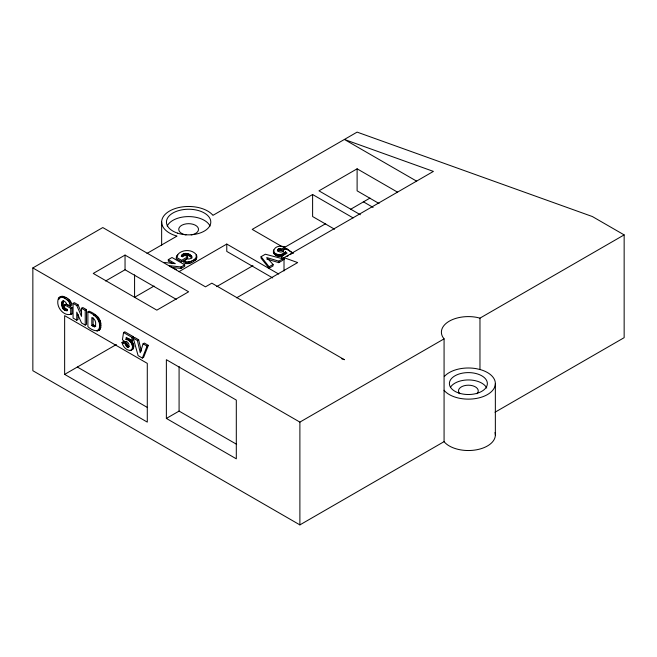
<?xml version="1.0" encoding="UTF-8"?>
<svg xmlns="http://www.w3.org/2000/svg" width="657" height="657" viewBox="0 0 657 657"><rect width="100%" height="100%" fill="white"/><g stroke="black" fill="none" stroke-linecap="round" stroke-linejoin="round"><path stroke-width="0.99" d="M284.005 270.971L284.029 257.675L433.406 171.403L344.391 139.456L416.661 181.176M61.701 304.109L62.128 301.67L63.737 300.536C61.865 303.706 63.294 309.036 67.17 310.005L65.281 310.547L62.9 308.659L61.701 304.109L62.965 303.37M191.852 256.723C191.655 258.842 188.699 259.367 186.982 258.85L183.87 261.429L183.87 262.899C190.185 266.356 202.389 257.511 193.675 252.337C187.803 248.543 176.864 250.933 176.191 258.669L181.619 261.798L187.688 258.291L187.688 256.821L185.044 255.294L182.416 256.813L181.217 256.123C183.147 251.45 192.123 253.249 191.852 258.185M97.844 330.8C103.387 323.638 95.38 313.841 87.89 311.944L87.89 326.628C91.487 330.446 101.556 334.142 100.866 325.256C101.334 318.185 94.986 313.619 89.163 311.204L87.89 311.944M121.972 342.494C122.777 346.551 126.793 351.142 131.195 350.337C134.677 346.559 130.628 339.809 125.955 339.373L126.251 337.345L131.934 340.622L133.207 339.891L133.207 336.63L124.822 331.793L123.549 332.524L122.432 339.776L125.438 342.01L126.218 341.697C128.624 341.96 129.7 345.311 128.509 347.192L126.67 346.65L125.544 344.104L121.972 342.494L123.245 341.755L126.817 343.373L127.425 345.229L129.232 346.625L127.959 347.364M131.195 350.337C136.779 347.652 132.344 338.913 127.22 338.634L125.955 339.373M292.595 253.175L286.879 248.584L283.438 250.071L283.315 250.9C281.886 252.855 278.453 252.116 277.418 250.136L278.806 248.822L281.574 249.118L284.752 246.827L284.752 248.297L281.574 250.588L279.66 250.177L277.541 251.048M283.315 252.37L283.438 250.071M196.591 258.488L196.681 255.614M284.21 259.49L281.393 257.864L281.393 256.394L287.068 253.109L285.467 251.836L285.467 253.306C272.458 263.786 267.793 242.507 284.752 246.827M273.353 252.362L273.616 249.898M62.464 301.267C64.402 300.38 66.341 302.68 66.743 304.421L70.537 305.825L71.81 305.094C71.687 297.884 57.816 291.765 57.759 301.883C57.405 308.864 64.953 317.142 71.983 313.857L71.983 307.599L65.914 304.092L64.641 304.823L64.641 307.878L67.269 309.398L67.269 310.777L65.897 310.736M59.245 299.025L60.945 296.512M133.289 338.15L138.093 355.609L142.347 358.065L143.62 357.334L148.342 345.377L144.359 343.069L143.086 343.808L140.261 352.743L137.395 340.523L133.289 338.15L134.562 337.419L138.668 339.784L141.312 351.068M142.347 358.065L147.069 346.108L148.342 345.377M183.87 261.429C188.362 262.997 194.127 261.075 196.591 257.018M273.353 250.892C274.872 255.803 282.748 255.663 285.467 251.836M191.672 256.23L191.672 257.7C189.413 254.982 184.666 253.618 181.94 256.427L181.94 254.957M495.008 412.235L624.15 337.673L624.15 234.894L479.971 318.136L476.711 317.356A26.978 15.571 0 0 0 449.306 321.158A26.978 15.571 0 0 0 442.719 336.984L444.075 338.864L444.075 441.644L299.888 524.886L32.85 370.712L32.85 267.933L102.788 227.552L205.477 286.838L211.833 283.167L344.391 359.699L341.517 358.665M125.044 255.08L93.253 273.435L156.834 310.145L188.625 291.79L125.044 255.08L125.044 269.764L176.257 299.337M59.097 297.637L61.627 296.282M58.621 298.196L59.894 297.465M59.68 297.243L62.407 296.217M58.243 298.91L59.516 298.179M61.134 296.948L63.105 296.315M61.832 297.046L62.653 297.293L63.918 296.562M62.653 297.293L64.616 298.245L65.881 297.514M62.128 301.67L63.401 300.939M64.616 298.245L66.456 299.42L67.728 298.689M61.889 302.277L63.162 301.547M146.979 253.43L177.029 236.077L176.38 235.92A26.978 15.571 0 0 1 169.547 211.037A26.978 15.571 0 0 1 212.654 214.979L212.925 215.356L357.112 132.114L592.359 216.539L624.15 234.894M61.742 303.091L63.015 302.351M66.456 299.42L67.761 300.512L69.034 299.773M61.75 305.242L63.015 304.511M67.761 300.512L68.722 301.62L69.995 300.89M105.613 280.982L125.044 269.764M61.889 306.261L63.162 305.53M62.136 307.172L63.409 306.433M70.537 305.825L69.502 302.877L70.775 302.146M62.472 307.961L63.745 307.23M70.102 304.281L71.375 303.542M62.9 308.659L64.172 307.919M78.035 314.424L78.035 319.466L76.762 320.197L73.067 318.062L73.067 303.378L74.34 302.647L78.011 304.766L81.599 312.929M63.401 309.266L64.673 308.527M63.984 309.792L65.257 309.053M64.641 310.235L65.914 309.496M65.281 310.547L66.554 309.817M64.641 304.823L70.71 308.33L71.983 307.599M73.067 303.378L76.738 305.497L78.011 304.766M76.738 305.497L81.525 316.387L81.525 308.264L82.798 307.533L86.502 309.669L86.502 324.353L85.229 325.084L81.525 322.948L76.762 312.132L76.762 320.197M172.676 263.629L168.307 261.108L168.307 259.638L172.003 257.503L184.724 264.845L184.724 266.315L181.053 268.434L171.198 267.35M81.525 308.264L85.229 310.4L86.502 309.669M176.191 257.199L181.619 260.328L187.688 256.821M93.729 315.311L95.002 314.58M95.29 316.346L96.563 315.615M176.265 269.731L169.227 265.666L181.053 266.964L184.724 264.845M96.522 317.462L97.794 316.723M97.491 318.678L98.764 317.947M154.083 286.041L134.578 297.301L134.578 274.864M178.901 271.711L226.772 244.067L278.708 274.059M353.121 217.91L312.609 194.513L252.206 229.392L282.132 246.671M397.608 192.197L357.112 168.816L318.965 190.842L360.365 214.749M98.279 320.025L99.544 319.294M91.824 325.56L93.097 324.821L95.807 326.077L94.534 326.808L91.824 325.56L91.824 317.536C95.454 318.793 96.628 323.49 95.002 326.644L94.534 326.808M98.879 321.47L100.143 320.731M92.785 326.11L94.058 325.379M99.281 322.965L100.554 322.226M93.836 326.644L95.109 325.905M99.519 324.484L100.792 323.745M99.593 325.987L100.866 325.256M99.478 328.007L100.751 327.276M99.133 329.371L100.406 328.64M96.99 331.038L99.117 330.069M98.575 330.241L99.848 329.51M282.855 258.801L278.749 261.174L266.734 257.544L273.057 264.459L273.057 265.921L269.074 268.228L261.075 258.16L261.075 256.69L265.338 254.234L282.855 258.801L282.855 260.271L278.749 262.644L266.734 259.014M64.641 374.383L147.291 422.106L147.291 363.37L64.641 315.647L64.641 374.383L116.379 344.514M216.613 286.649L252.978 265.65M284.021 247.73L325.683 223.676M350.493 209.353L369.981 198.094M127.121 339.562L128.386 338.831M123.549 332.524L131.934 337.37L133.207 336.63M128.255 340.063L129.528 339.332M125.438 342.01L126.711 341.279M129.166 340.671L130.439 339.94M125.544 344.104L126.817 343.373M129.987 341.394L131.26 340.663M125.758 345.106L127.031 344.367M130.718 342.231L131.991 341.5M126.152 345.96L127.425 345.229M131.359 343.184L132.624 342.445M126.67 346.65L127.943 345.919M137.395 340.523L138.668 339.784M131.876 344.194L133.149 343.455M127.286 347.134L128.558 346.403M132.246 345.204L133.519 344.465M269.074 268.228L269.074 266.758L273.057 264.459M286.723 256.567L288.407 255.598M290.082 254.629L291.757 253.659M132.468 346.214L133.741 345.475M132.542 347.225L133.814 346.494M132.394 348.53L133.658 347.799M130.201 350.608L131.466 349.869M131.934 349.606L133.207 348.867M236.61 297.826L297.67 262.57L284.029 257.675M166.369 418.435L236.306 458.816L236.306 400.08L166.369 359.699L166.369 418.435L179.082 411.093L236.627 444.313M32.85 267.933L299.888 422.106L444.075 338.864M70.34 314.062L71.983 313.857M97.343 330.208L98.263 330.299M163.552 262.389L175.296 263.671L168.307 259.638M379.04 203.506L357.112 190.842L357.112 168.816M363.329 201.773L373.102 207.415M334.528 229.203L312.609 216.539L312.609 194.513M283.898 247.689L293.58 253.273M281.393 256.394L284.21 258.02M272.688 277.927L226.772 251.409L226.772 244.067M143.086 343.808L147.069 346.108M77.354 367.041L147.57 407.578M261.075 256.69L269.074 266.758M444.075 390.25L444.346 390.636A26.978 15.571 0 0 0 487.453 394.578A26.978 15.571 0 0 0 480.62 369.686L476.711 368.749A26.978 15.571 0 0 0 444.346 376.494M444.075 441.644L444.346 442.021A26.978 15.571 0 0 0 476.711 449.766A26.978 15.571 0 0 0 495.017 432.52M196.008 255.713L196.73 257.782M68.722 301.62L69.502 302.877M123.245 341.755L123.532 342.872M495.353 383.565L495.353 434.95M479.971 318.136L479.971 369.53M299.888 422.106L299.888 524.886M284.719 252.748L284.719 254.218M283.717 253.487L283.717 254.957M282.732 253.972L282.732 255.442M281.697 254.316L281.697 255.787M281.574 249.118L281.574 250.588M280.596 248.806L280.596 250.276M280.605 254.53L280.605 256M279.66 248.716L279.66 250.177M279.463 254.612L279.463 256.082M278.806 248.822L278.806 250.292M278.749 261.174L278.749 262.644M278.33 254.555L278.33 256.025M278.075 249.11L278.075 250.58M277.27 254.374L277.27 255.844M276.285 254.062L276.285 255.532M275.373 253.618L275.373 255.088M274.314 252.83L274.314 254.3M273.616 251.902L273.616 253.364M196.435 254.924L196.435 256.394M196.254 257.725L196.254 259.195M195.827 258.283L195.827 259.753M195.203 258.866L195.203 260.336M193.396 260.09L193.396 261.56M191.458 261.1L191.458 262.57M191.269 255.721L191.269 257.183M190.637 255.187L190.637 256.657M189.865 261.691L189.865 263.161M189.783 254.637L189.783 256.107M188.773 254.111L188.773 255.581M188.419 261.962L188.419 263.432M187.812 253.725L187.812 255.195M186.941 262.003L186.941 263.473M186.908 253.487L186.908 254.949M186.054 253.38L186.054 254.85M185.43 261.831L185.43 263.301M185.241 253.405L185.241 254.875M184.461 253.536L184.461 255.006M183.714 253.774L183.714 255.245M183.007 254.119L183.007 255.589M182.408 254.522L182.408 255.984M181.619 260.328L181.619 261.798M181.053 266.964L181.053 268.434M179.082 366.54L179.082 411.093M177.661 254.489L177.661 255.951M176.84 255.672L176.84 257.142M161.647 222.05L161.647 245.225M131.934 337.37L131.934 340.622M93.097 317.799L93.097 324.821M85.229 310.4L85.229 325.084M70.71 308.33L70.71 314.588M186.062 234.902A9.888 5.708 0 0 1 180.519 226.115A9.888 5.708 0 0 1 196.722 226.115A9.888 5.708 0 0 1 191.179 234.902M459.81 393.757A9.888 5.708 0 0 1 468.375 385.191A9.888 5.708 0 0 1 476.941 393.757M167.198 226.074A22.174 12.803 0 0 1 188.625 216.588A22.174 12.803 0 0 1 210.043 226.074M450.398 387.384A18.987 10.964 0 0 1 468.999 379.943A18.987 10.964 0 0 1 486.722 388.065M177.538 233.136A22.174 12.803 0 0 0 210.798 222.05A22.174 12.803 0 0 0 177.538 210.954A22.174 12.803 0 0 0 177.538 233.136M458.882 393.058A18.987 10.964 0 0 0 487.363 383.565A18.987 10.964 0 0 0 458.882 374.071A18.987 10.964 0 0 0 458.882 393.058"/></g></svg>
